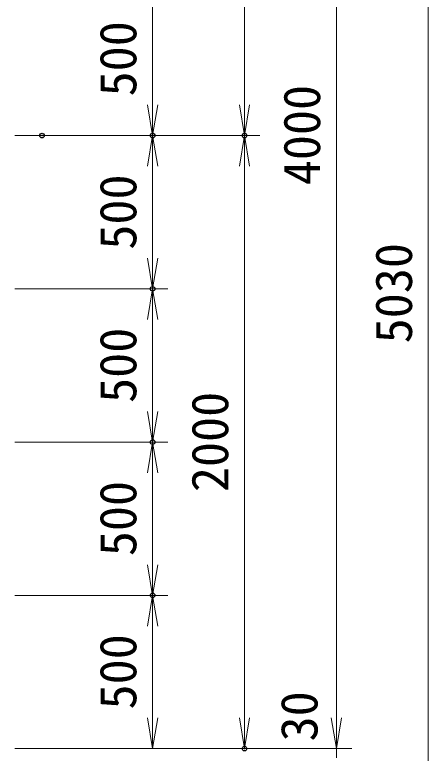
# Model space of a CAD drawing. Units: millimetres at full size. Extents: x -10500 to 10500, y -7425 to 7425.
# Drawn here: x -1714 to -364, y -1990 to 419 of the extents above; entities that cross this region are included whole.
import ezdxf
from ezdxf.enums import TextEntityAlignment as Align

# ---------------------------------------------------------------- set-up
doc = ezdxf.new("R2010")
doc.units = ezdxf.units.MM
doc.header["$LTSCALE"] = 30
doc.header["$PDMODE"] = 32
doc.header["$PDSIZE"] = 15
doc.layers.add('0-3_D-STR-DIM', color=7, linetype='Continuous', lineweight=13)
doc.layers.add('0-8_0', color=7, linetype='Continuous', lineweight=18)
doc.layers.add('0-9_Defpoints', color=253, linetype='Continuous')
doc.styles.add('ＭＳ ゴシック', font='')
doc.styles.get('ＭＳ ゴシック').set_extended_font_data('MS Gothic')

# ---------------------------------------------------------------- blocks, each defined once
blk = doc.blocks.new('_Open')
at = {"layer": '0-8_0'}
blk.add_line((-30, 5), (0, 0), dxfattribs=at)
blk.add_lwpolyline([(-30, -5), (0, 0), (-30, 0)], dxfattribs=at)

msp = doc.modelspace()

# ---------------------------------------------------------------- linework, layer by layer
at = {"layer": '0-3_D-STR-DIM'}
for p, q in [((-963.59, 2025.19), (-963.59, 25.19)), ((-663.59, -1974.81), (-663.59, 2025.19)), ((-363.59, -3004.81), (-363.59, 2025.19)), ((-1263.59, 25.19), (-1263.59, 525.19)), ((-1713.59, 25.19), (-1213.59, 25.19)), ((-1713.59, 25.19), (-1213.59, 25.19)), ((-1713.58, 25.19), (-913.59, 25.19)), ((-1574.58, 25.19), (-913.59, 25.19)), ((-1263.59, -474.81), (-1263.59, 25.19)), ((-963.59, 25.19), (-963.59, -1974.81)), ((-1713.59, -474.81), (-1213.59, -474.81)), ((-1713.59, -474.81), (-1213.59, -474.81)), ((-1263.59, -974.81), (-1263.59, -474.81)), ((-1713.59, -974.81), (-1213.59, -974.81)), ((-1713.59, -974.81), (-1213.59, -974.81)), ((-1263.59, -1474.81), (-1263.59, -974.81)), ((-1713.59, -1474.81), (-1213.59, -1474.81)), ((-1713.59, -1474.81), (-1213.59, -1474.81)), ((-1263.59, -1974.81), (-1263.59, -1474.81)), ((-663.59, -1874.81), (-663.59, -1774.81)), ((-1713.59, -1974.81), (-1213.59, -1974.81)), ((-1713.59, -1974.81), (-613.59, -1974.81)), ((-1713.59, -1974.81), (-613.59, -1974.81)), ((-1713.59, -1974.81), (-913.59, -1974.81)), ((-663.59, -1974.81), (-663.59, -2004.81))]:
    msp.add_line(p, q, dxfattribs=at)
at = {"layer": '0-9_Defpoints'}
for p in [(-1624.58, 25.19), (-1263.59, 25.19), (-963.59, 25.19), (-1263.59, -474.81), (-1263.59, -974.81), (-1263.59, -1474.81), (-963.59, -1974.81)]:
    msp.add_point(p, dxfattribs=at)

# ---------------------------------------------------------------- block references
at = {"layer": '0-3_D-STR-DIM', "xscale": 3.333333, "yscale": 3.333333}
for p, rotation in [((-1263.59, 25.19), 270), ((-963.59, 25.19), 270), ((-1263.59, 25.19), 90), ((-963.59, 25.19), 90), ((-1263.59, -474.81), 270), ((-1263.59, -474.81), 90), ((-1263.59, -974.81), 270), ((-1263.59, -974.81), 90), ((-1263.59, -1474.81), 270), ((-1263.59, -1474.81), 90), ((-1263.59, -1974.81), 270), ((-963.59, -1974.81), 270), ((-663.59, -1974.81), 270), ((-663.59, -1974.81), 270)]:
    msp.add_blockref('_Open', p, dxfattribs=dict(at, rotation=rotation))

# ---------------------------------------------------------------- texts
at = {"layer": '0-3_D-STR-DIM', "style": 'ＭＳ ゴシック'}
for s, p in [('500', (-1280.46, 152.97)), ('4000', (-680.46, -136.71)), ('500', (-1280.46, -347.03)), ('5030', (-380.46, -652.67)), ('500', (-1280.46, -847.03)), ('2000', (-980.46, -1137.98)), ('500', (-1280.46, -1347.03)), ('500', (-1280.46, -1847.03)), ('30', (-689.04, -1951.28))]:
    msp.add_text(s, height=120.3, rotation=90, dxfattribs=at).set_placement(p, align=Align.BOTTOM_LEFT)

doc.saveas('drawing.dxf')
